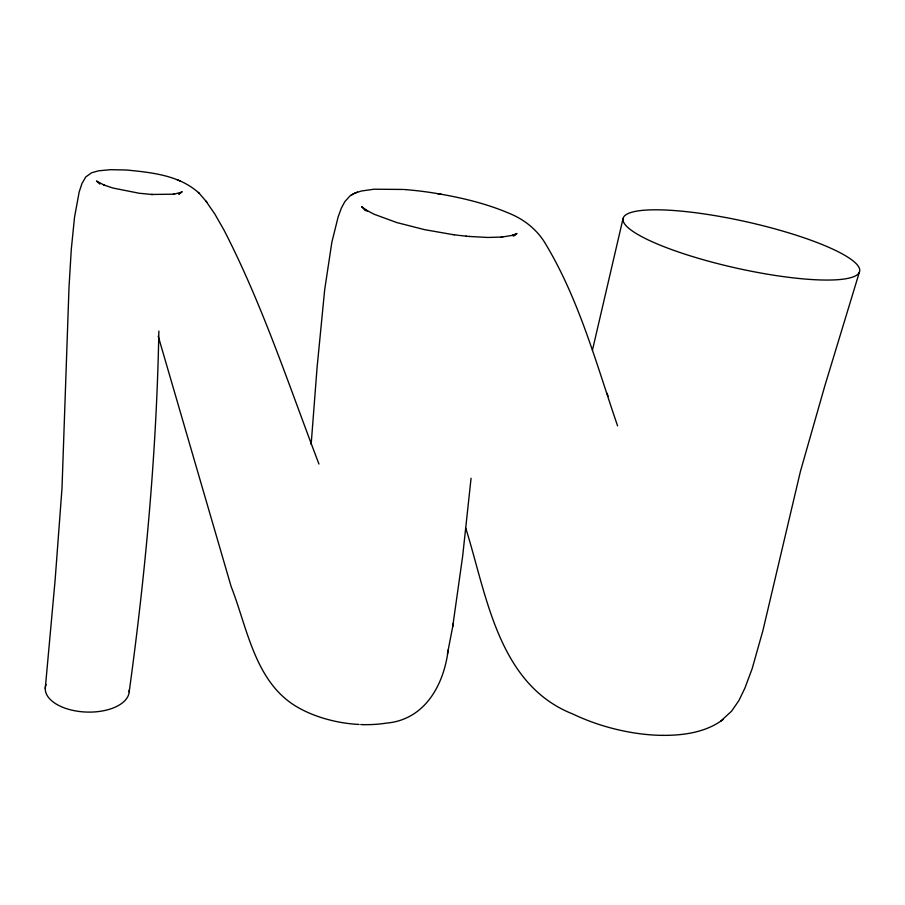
<?xml version="1.0" encoding="UTF-8"?>
<svg xmlns="http://www.w3.org/2000/svg" width="905" height="905" viewBox="0 0 905 905"><rect width="100%" height="100%" fill="white"/><g stroke="black" fill="none" stroke-linecap="round" stroke-linejoin="round"><path stroke-width="1.36" d="M158.861 331.06C156.655 451.934 145.626 572.299 129.166 692.008M311.15 444.423L317.078 367.532L324.68 289.713L331.864 242.223L338.165 216.804L341.366 208.116L344.805 201.691L349.862 196.046L354.703 193.172L361.446 191L374.025 189.213L403.144 189.45M45.25 688.603L55.114 580.116L62.004 488.123L69.006 287.315L71.28 249.486L74.527 217.245L79.188 191.905L81.993 183.477L85.783 176.928L91.575 172.776L98.634 170.807L110.614 169.688L126.055 169.993M471.064 478.247L462.681 555.998L452.67 626.86M366.027 724.656C372.769 724.667 379.512 724.204 386.175 723.14C424.524 719.973 443.857 685.334 448.167 650.016M447.443 653.829L453.382 623.16M592.424 350.258L622.979 218.84M859.377 272.201A121.225 23.7 12.6 0 1 673.92 250.402A121.225 23.7 12.6 0 1 690.764 212.143A121.225 23.7 12.6 0 1 859.377 272.201L824.851 385.79L800.393 471.528L762.983 630.299L752.191 668.557L744.906 688.105L738.899 700.572L731.636 711.104L720.753 721.127M514.085 235.753L515.612 234.259L513.384 235.832L516.981 233.479L512.207 235.538L513.746 235.142L501.11 237.178L502.682 237.031L487.863 237.461L469.243 236.454M152.719 194.53L151.599 194.462L174.586 194.179L173.126 194.383L181.588 192.211L178.862 193.953L180.106 193.059M723.197 719.441C705.968 732.383 683.761 735.46 662.754 735.369M178.862 193.953L182.278 191.77M350.869 195.276L353.278 193.84M354.703 193.172L355.925 192.708M356.344 192.539L357.565 192.086M365.45 724.656L363.674 724.634M662.675 735.369L660.231 735.324M363.606 724.622L362.26 724.6M659.553 735.313C651.939 735.098 644.337 734.408 636.792 733.31C614.631 730.064 592.922 723.593 572.695 713.955C497.92 684.35 486.72 594.845 465.736 528.113M361.966 724.588L360.756 724.543M359.093 724.464L357.871 724.396M357.633 724.385C350.156 723.921 342.712 722.891 335.382 721.33C321.592 718.321 308.073 713.559 295.946 706.262C254.712 681.273 247.28 627.685 231.148 586.576L158.228 336.208M126.87 170.049C152.21 172.538 180.106 175.412 199.405 193.5M151.961 194.484L139.811 193.308M404.094 189.518C412.952 190.163 421.787 191.193 430.576 192.494C458.122 196.792 485.634 202.992 511.257 214.202C524.674 220.017 536.439 229.44 544.324 241.861C578.928 298.503 596.191 363.584 617.583 425.882M469.627 236.488L466.098 236.16M466.301 236.171L458.677 235.345M457.749 235.232L454.084 234.757M138.929 193.195L112.944 188.036L103.34 184.846L104.652 185.367L96.473 181L99.855 184.111M454.186 234.768L452.228 234.508M452.421 234.531L424.637 229.666L396.876 222.585L374.104 214.236L364.783 209.349L367.588 211.114L361.649 206.679L365.518 210.707M439.762 193.987L437.76 193.647L441.131 194.236M180.367 181.023L177.267 179.812M205.899 201.091L214.87 214.089L223.92 229.938C262.586 304.906 288.865 385.451 318.956 464.027M198.444 192.392L206.906 202.256M607.108 393.313L608.103 396.435M129.189 689.961A42.003 22.229 2 0 1 83.927 711.93A42.003 22.229 2 0 1 46.076 684.44"/></g></svg>
